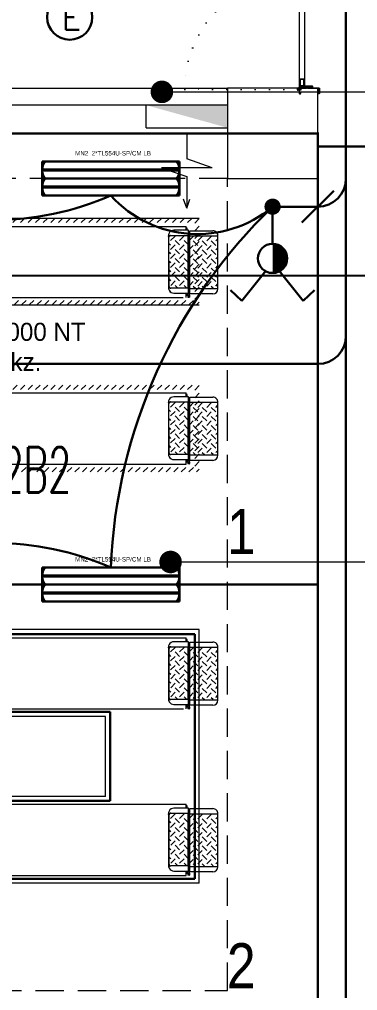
# Model space of a CAD drawing. Header units: metres. Extents: x -13316 to 152404, y -3899 to 30226.
# Drawn here: x 1696 to 1995, y 2000 to 2861 of the extents above; entities that cross this region are included whole.
import ezdxf
from ezdxf.enums import TextEntityAlignment as Align

# ---------------------------------------------------------------- set-up
doc = ezdxf.new("R2010")
doc.units = ezdxf.units.M
doc.header["$LTSCALE"] = 100
doc.header["$MEASUREMENT"] = 0
doc.linetypes.add('DOT2', pattern=[0.125, 0, -0.125])
doc.linetypes.add('HIDDEN', pattern=[0.375, 0.25, -0.125])
doc.layers.get('0').update_dxf_attribs({"color": 9, "lineweight": 9})
for name, color, linetype, lineweight in [('00', 9, 'Continuous', 9), ('01', 9, 'Continuous', 9), ('06B', 9, 'Continuous', 9), ('06D', 9, 'Continuous', 9), ('10', 9, 'Continuous', 9), ('20', 9, 'DOT2', 9), ('21', 9, 'Continuous', 9), ('21_mahal200', 9, 'Continuous', 9), ('32-ekipman', 9, 'Continuous', 9), ('E-2x54 W SIVAÜSTÜ FLUORESAN YÜKSEK TAVAN ARMATÜRÜ', 7, 'Continuous', 30), ('E-ACİL AYDINLATMA KİTİ', 7, 'Continuous', 30), ('E-KABLO', 7, 'Continuous', 30), ('E-KOMÜTATÖR ANAHTAR (ETANŞ)', 7, 'Continuous', 30), ('E-LINYE', 7, 'Continuous', 30)]:
    doc.layers.add(name, color=color, linetype=linetype, lineweight=lineweight)
doc.styles.add('Arial', font='arial.ttf', dxfattribs={"height": 2.5})
doc.styles.add('E-YAZI', font='txttw.shx')
doc.styles.add('HAS50', font='GOTHIC.TTF', dxfattribs={"height": 100})
doc.styles.add('MuuM_TEXT-STANDART', font='ARIALN.TTF')
doc.dimstyles.new('MuuM_DIM200', dxfattribs={"dimscale": 20, "dimtxt": 2, "dimasz": 1, "dimexe": 1, "dimexo": 1, "dimgap": 1, "dimtad": 1, "dimdec": 1, "dimrnd": 0.5, "dimdsep": 46, "dimtxsty": 'MuuM_TEXT-STANDART', "dimblk": 'ARCHTICK', "dimcen": 0, "dimdle": 0.15, "dimclrd": 256, "dimclre": 256, "dimclrt": 256, "dimadec": 0, "dimazin": 0, "dimtfac": 5, "dimtdec": 1, "dimtix": 1, "dimtmove": 2, "dimatfit": 3, "dimldrblk": 'DOT', "dimfxl": 3, "dimfxlon": 1, "dimtolj": 1, "dimlwd": -1, "dimlwe": -1, "dimarcsym": 0})

# ---------------------------------------------------------------- blocks, each defined once
blk = doc.blocks.new('2x54 W SIVAÜSTÜ FLUORESAN YÜKSEK TAVAN ARMATÜRÜ')
at = {"layer": 'E-2x54 W SIVAÜSTÜ FLUORESAN YÜKSEK TAVAN ARMATÜRÜ', "color": 4}
for p, q in [((-60.8, 15), (-60.8, -15)), ((-60.8, 15), (60.8, 15)), ((60.8, 15), (60.8, 0)), ((-60, 0), (-15, 0)), ((15, 0), (60, 0)), ((60.8, 0), (60.8, -15)), ((-60.8, -15), (60.8, -15))]:
    blk.add_line(p, q, dxfattribs=at)
at = {"layer": 'E-2x54 W SIVAÜSTÜ FLUORESAN YÜKSEK TAVAN ARMATÜRÜ', "color": 7}
for p, q in [((-60.8, 0), (60.8, 0)), ((-59.27, 8.01), (59.32, 8.01)), ((-59.16, 7.01), (59.44, 7)), ((-59.27, -6.99), (59.32, -6.99)), ((-59.16, -7.99), (59.44, -8))]:
    blk.add_line(p, q, dxfattribs=at)
for centre in [(-59.23, 7.63), (-59.23, 7.33), (59.36, 7.63), (59.36, 7.33), (-59.23, -7.37), (-59.23, -7.67), (59.36, -7.37), (59.36, -7.67)]:
    blk.add_circle(centre, 0.11, dxfattribs=at)
for centre, radius, start, end in [((-48.66, 7.5), 12.14, 141.85995, 218.14005), ((48.66, 7.5), 12.14, 321.85995, 38.14005), ((-59.12, 7.51), 0.515, 106.86737, 266.76121), ((-59.32, 7.49), 0.519, 289.2244, 84.40418), ((59.47, 7.51), 0.515, 106.86737, 266.76121), ((59.27, 7.49), 0.519, 289.2244, 84.40418), ((-48.66, -7.5), 12.14, 141.85995, 218.14005), ((-59.12, -7.49), 0.515, 106.86737, 266.76121), ((-59.32, -7.51), 0.519, 289.2244, 84.40418), ((48.66, -7.5), 12.14, 321.85995, 38.14005), ((59.47, -7.49), 0.515, 106.86737, 266.76121), ((59.27, -7.51), 0.519, 289.2244, 84.40418)]:
    blk.add_arc(centre, radius, start, end, dxfattribs=at)
at = {"layer": 'E-2x54 W SIVAÜSTÜ FLUORESAN YÜKSEK TAVAN ARMATÜRÜ', "color": 7, "style": 'Arial'}
blk.add_text('MN2  2*TL554U-SP/CM LB', height=3.9508, dxfattribs=at).set_placement((-31.61, 20.4))
blk = doc.blocks.new('100_KOMÜTATÖR ANAHTAR (ETANŞ)')
at = {"layer": 'E-KOMÜTATÖR ANAHTAR (ETANŞ)', "color": 4}
for p, q in [((-1.695, 5.222), (-2.326, 4.622)), ((-0.372, 3.563), (-1.695, 5.222)), ((0.372, 3.563), (1.695, 5.222)), ((1.695, 5.222), (2.326, 4.622)), ((0, 2.053), (0, 0))]:
    blk.add_line(p, q, dxfattribs=at)
at = {"layer": 'E-KOMÜTATÖR ANAHTAR (ETANŞ)', "color": 4, "const_width": 0.81}
blk.add_lwpolyline([(0, 3.268, 0.414214), (-0.405, 2.863, 0.414214), (0, 2.458, 0.414214)], format="xyb", dxfattribs=at)
at = {"layer": 'E-KOMÜTATÖR ANAHTAR (ETANŞ)', "color": 4}
blk.add_circle((0, 2.863), 0.81, dxfattribs=at)
blk = doc.blocks.new('100_ACİL AYDINLATMA KİTİ')
at = {"layer": 'E-ACİL AYDINLATMA KİTİ', "color": 3}
blk.add_circle((0, 0), 1.251, dxfattribs=at)
at = {"layer": 'E-ACİL AYDINLATMA KİTİ', "color": 3, "style": 'E-YAZI'}
blk.add_text('E', height=1.34, dxfattribs=at).set_placement((-0.448, -0.694))
blk = doc.blocks.new('p-kolon_80x80')
blk.add_lwpolyline([(-40, -40), (40, -40), (40, 40), (-40, 40)], close=True)
blk = doc.blocks.new('2.bod.sitatik')
at = {"layer": '01'}
blk.add_blockref('p-kolon_80x80', (1600, -6190), dxfattribs=at)
blk = doc.blocks.new('p-işyeri')
at = {"color": 0, "const_width": 2}
blk.add_lwpolyline([(200, 0), (200, 700), (-200, 700), (-200, 0)], close=True, dxfattribs=at)
blk = doc.blocks.new('YD-72-20')
at = {"linetype": 'Continuous'}
for p, q in [((0, 0.7139), (-0.0282, 0.6343)), ((0, 0.7139), (0.0282, 0.6343)), ((0, 0.4335), (0, 0.7139)), ((0.225, 0.3547), (0, 0.4335)), ((-0.225, 0.3547), (0.225, 0.3547)), ((-0.225, 0.3547), (0, 0.276)), ((0, 0.058), (0, 0.276)), ((0.36, 0), (-0.36, 0)), ((0.36, 0), (0.36, -0.2))]:
    blk.add_line(p, q, dxfattribs=at)
blk.add_solid([(0.36, -0.2), (-0.36, 0), (-0.36, -0.2)])
blk = doc.blocks.new('A$C29B32992')
at = {"xscale": 100, "yscale": 100, "zscale": 100, "rotation": 180}
blk.add_blockref('YD-72-20', (1524, -8445.12), dxfattribs=at)
blk = doc.blocks.new('_ArchTick')
at = {"color": 0, "linetype": 'ByBlock', "const_width": 0.15}
blk.add_lwpolyline([(-0.5, -0.5), (0.5, 0.5)], dxfattribs=at)
blk = doc.blocks.new('_Dot')
at = {"color": 0, "linetype": 'ByBlock', "lineweight": -2}
blk.add_line((-0.5, 0), (-1, 0), dxfattribs=at)
at = {"color": 0, "linetype": 'ByBlock', "const_width": 0.5}
blk.add_lwpolyline([(-0.25, 0, 1), (0.25, 0, 1)], format="xyb", close=True, dxfattribs=at)
blk = doc.blocks.new('A$C0BA12839')
for p, q in [((100.6, 528.1), (100.6, 28.07)), ((163.73, 528.1), (163.73, 28.1)), ((248.24, 528.1), (248.24, 30.68)), ((311.37, 528.1), (311.37, 28.1)), ((154.75, 43.96), (109.51, 43.92)), ((110.5, 43.35), (154.25, 43.37)), ((116.84, 43.35), (115.39, 41.9)), ((124.79, 43.35), (123.34, 41.9)), ((132.75, 43.36), (131.29, 41.9)), ((140.7, 43.36), (139.25, 41.91)), ((148.65, 43.37), (147.2, 41.91)), ((154.75, 43.96), (155.24, 43.95)), ((156.53, 43.78), (155.24, 43.95)), ((302.38, 43.96), (257.15, 43.92)), ((258.14, 43.35), (301.89, 43.37)), ((264.48, 43.35), (263.02, 41.9)), ((272.43, 43.35), (270.98, 41.9)), ((280.38, 43.36), (278.93, 41.9)), ((288.34, 43.36), (286.88, 41.91)), ((296.29, 43.37), (294.84, 41.91)), ((302.38, 43.96), (302.88, 43.95)), ((304.17, 43.78), (302.88, 43.95)), ((104.71, 40.21), (104.54, 38.94)), ((104.54, 38.94), (104.55, 26.21)), ((109.05, 42.16), (109.01, 41.83)), ((109.02, 26.66), (109.01, 41.83)), ((111.41, 37.92), (109.02, 35.52)), ((111.41, 41.89), (115.39, 37.92)), ((119.36, 37.92), (115.39, 33.94)), ((119.36, 41.9), (123.34, 37.92)), ((127.32, 37.92), (123.34, 33.95)), ((127.32, 41.9), (131.29, 37.93)), ((135.27, 37.93), (131.3, 33.95)), ((139.25, 37.93), (135.27, 41.91)), ((143.22, 37.93), (139.25, 33.95)), ((143.22, 41.91), (147.2, 37.93)), ((151.18, 37.94), (147.2, 33.96)), ((151.18, 41.91), (155.16, 37.94)), ((155.64, 42.4), (155.15, 41.91)), ((155.74, 34.55), (155.16, 33.96)), ((155.74, 41.9), (155.75, 26.68)), ((160.22, 26.24), (160.22, 39.05)), ((252.35, 40.21), (252.18, 38.94)), ((252.18, 38.94), (252.19, 26.21)), ((256.69, 42.16), (256.65, 41.83)), ((256.66, 26.66), (256.65, 41.83)), ((259.05, 37.92), (256.66, 35.52)), ((259.05, 41.89), (263.02, 37.92)), ((267, 37.92), (263.03, 33.94)), ((267, 41.9), (270.98, 37.92)), ((274.96, 37.92), (270.98, 33.95)), ((274.95, 41.9), (278.93, 37.93)), ((282.91, 37.93), (278.93, 33.95)), ((286.89, 37.93), (282.91, 41.91)), ((290.86, 37.93), (286.89, 33.95)), ((290.86, 41.91), (294.84, 37.93)), ((298.82, 37.94), (294.84, 33.96)), ((298.81, 41.91), (302.79, 37.94)), ((303.28, 42.4), (302.79, 41.91)), ((303.38, 34.55), (302.79, 33.96)), ((303.38, 41.9), (303.39, 26.68)), ((307.86, 26.24), (307.85, 39.05)), ((100.6, 28.07), (104.55, 28.07)), ((100.78, 25.38), (100.78, 26.57)), ((101.97, 26.77), (100.98, 26.77)), ((101.18, 26.57), (101.18, 25.38)), ((101.98, 25.18), (101.97, 26.77)), ((101.97, 26.77), (103.47, 26.59)), ((102.56, 28.07), (102.56, 27.27)), ((102.56, 27.27), (104.55, 27.27)), ((104.55, 26.59), (103.47, 26.59)), ((103.47, 25.38), (103.47, 26.59)), ((104.55, 26.21), (160.22, 26.24)), ((106.14, 26.21), (106.14, 25)), ((111.41, 29.96), (109.02, 27.57)), ((155.75, 26.68), (109.02, 26.66)), ((111.41, 33.94), (115.39, 29.96)), ((112.1, 26.21), (112.1, 25)), ((112.7, 25), (112.7, 26.21)), ((119.37, 29.97), (116.07, 26.66)), ((118.67, 25), (118.67, 26.22)), ((118.96, 26.22), (118.96, 25)), ((119.37, 33.94), (123.34, 29.97)), ((127.32, 29.97), (124.02, 26.67)), ((127.32, 33.95), (131.3, 29.97)), ((135.27, 29.97), (131.97, 26.67)), ((139.25, 29.98), (135.27, 33.95)), ((143.23, 29.98), (139.93, 26.67)), ((143.23, 33.96), (147.21, 29.98)), ((145.81, 26.23), (145.81, 25)), ((146.11, 26.23), (146.11, 25)), ((151.18, 29.98), (147.88, 26.68)), ((151.18, 33.96), (155.16, 29.98)), ((152.07, 26.23), (152.07, 25)), ((152.67, 26.23), (152.67, 25)), ((158.63, 26.24), (158.63, 25.11)), ((160.22, 28.1), (163.73, 28.1)), ((160.22, 27.3), (162.21, 27.3)), ((162.21, 27.3), (162.21, 28.1)), ((248.24, 28.07), (252.18, 28.07)), ((248.42, 25.38), (248.42, 26.57)), ((249.61, 26.77), (248.62, 26.77)), ((248.82, 26.57), (248.82, 25.38)), ((249.61, 25.18), (249.61, 26.77)), ((249.61, 26.77), (251.1, 26.59)), ((250.2, 28.07), (250.2, 27.27)), ((250.2, 27.27), (252.19, 27.27)), ((252.19, 26.59), (251.1, 26.59)), ((251.1, 25.38), (251.1, 26.59)), ((252.19, 26.21), (307.86, 26.24)), ((253.78, 26.21), (253.78, 25)), ((259.05, 29.96), (256.66, 27.57)), ((303.39, 26.68), (256.66, 26.66)), ((259.05, 33.94), (263.03, 29.96)), ((259.74, 26.21), (259.74, 25)), ((260.34, 25), (260.34, 26.21)), ((267.01, 29.97), (263.7, 26.66)), ((266.3, 25), (266.3, 26.22)), ((266.6, 26.22), (266.6, 25)), ((267, 33.94), (270.98, 29.97)), ((274.96, 29.97), (271.66, 26.67)), ((274.96, 33.95), (278.94, 29.97)), ((282.91, 29.97), (279.61, 26.67)), ((286.89, 29.98), (282.91, 33.95)), ((290.87, 29.98), (287.57, 26.67)), ((290.86, 33.96), (294.84, 29.98)), ((293.44, 26.23), (293.45, 25)), ((293.74, 26.23), (293.74, 25)), ((298.82, 29.98), (295.52, 26.68)), ((298.82, 33.96), (302.8, 29.98)), ((299.71, 26.23), (299.71, 25)), ((300.3, 26.23), (300.31, 25)), ((306.27, 26.24), (306.27, 25.11)), ((307.86, 28.1), (311.37, 28.1)), ((307.86, 27.3), (309.85, 27.3)), ((309.85, 27.3), (309.85, 28.1)), ((101.98, 25.18), (100.98, 25.18)), ((103.47, 25.38), (101.98, 25.18)), ((106.14, 25.38), (103.47, 25.38)), ((103.87, 4.5), (103.87, 25)), ((103.87, 25), (159.87, 25)), ((108.37, 0), (108.37, 24.9)), ((110.78, 21.9), (108.59, 19.72)), ((110.78, 17.9), (114.78, 13.9)), ((111.68, 25), (114.78, 21.9)), ((112.7, 25.39), (112.1, 25.39)), ((118.78, 21.9), (114.78, 17.9)), ((118.96, 25.39), (118.67, 25.39)), ((118.78, 17.9), (122.78, 13.9)), ((119.68, 25), (122.78, 21.9)), ((126.78, 21.9), (122.78, 17.9)), ((126.78, 17.9), (130.78, 13.9)), ((127.68, 25), (130.78, 21.9)), ((134.78, 21.9), (130.78, 17.9)), ((138.78, 13.9), (134.78, 17.9)), ((138.78, 21.9), (135.68, 25)), ((142.78, 21.9), (138.78, 17.9)), ((142.78, 17.9), (146.78, 13.9)), ((143.68, 25), (146.78, 21.9)), ((146.11, 25.4), (145.81, 25.4)), ((150.78, 21.9), (146.78, 17.9)), ((150.78, 17.9), (154.78, 13.9)), ((151.68, 25), (154.78, 21.9)), ((152.67, 25.41), (152.07, 25.41)), ((155.08, 18.21), (154.78, 17.9)), ((155.37, 24.9), (155.37, 0)), ((159.87, 25), (159.87, 24.92)), ((159.87, 24.9), (159.87, 4.5)), ((249.61, 25.18), (248.62, 25.18)), ((251.1, 25.38), (249.61, 25.18)), ((253.78, 25.38), (251.1, 25.38)), ((251.51, 4.5), (251.51, 25)), ((251.51, 25), (307.51, 25)), ((256.01, 0), (256.01, 24.9)), ((258.42, 21.9), (256.23, 19.72)), ((258.42, 17.9), (262.42, 13.9)), ((259.32, 25), (262.42, 21.9)), ((260.34, 25.39), (259.74, 25.39)), ((266.42, 21.9), (262.42, 17.9)), ((266.6, 25.39), (266.3, 25.39)), ((266.42, 17.9), (270.42, 13.9)), ((267.32, 25), (270.42, 21.9)), ((274.42, 21.9), (270.42, 17.9)), ((274.42, 17.9), (278.42, 13.9)), ((275.32, 25), (278.42, 21.9)), ((282.42, 21.9), (278.42, 17.9)), ((286.42, 13.9), (282.42, 17.9)), ((286.42, 21.9), (283.32, 25)), ((290.42, 21.9), (286.42, 17.9)), ((290.42, 17.9), (294.42, 13.9)), ((291.32, 25), (294.42, 21.9)), ((293.74, 25.4), (293.45, 25.4)), ((298.42, 21.9), (294.42, 17.9)), ((298.42, 17.9), (302.42, 13.9)), ((299.32, 25), (302.42, 21.9)), ((300.31, 25.41), (299.71, 25.41)), ((302.72, 18.21), (302.42, 17.9)), ((303.01, 24.9), (303.01, 0)), ((307.51, 25), (307.51, 24.92)), ((307.51, 24.9), (307.51, 4.5)), ((110.78, 13.9), (108.93, 12.05)), ((110.78, 9.9), (114.78, 5.9)), ((118.78, 13.9), (114.78, 9.9)), ((118.78, 9.9), (122.78, 5.9)), ((126.78, 13.9), (122.78, 9.9)), ((126.78, 9.9), (130.78, 5.9)), ((134.78, 13.9), (130.78, 9.9)), ((138.78, 5.9), (134.78, 9.9)), ((142.78, 13.9), (138.78, 9.9)), ((142.78, 9.9), (146.78, 5.9)), ((150.78, 13.9), (146.78, 9.9)), ((150.78, 9.9), (154.78, 5.9)), ((258.42, 13.9), (256.56, 12.05)), ((258.42, 9.9), (262.42, 5.9)), ((266.42, 13.9), (262.42, 9.9)), ((266.42, 9.9), (270.42, 5.9)), ((274.42, 13.9), (270.42, 9.9)), ((274.42, 9.9), (278.42, 5.9)), ((282.42, 13.9), (278.42, 9.9)), ((286.42, 5.9), (282.42, 9.9)), ((290.42, 13.9), (286.42, 9.9)), ((290.42, 9.9), (294.42, 5.9)), ((298.42, 13.9), (294.42, 9.9)), ((298.42, 9.9), (302.42, 5.9)), ((108.37, 0), (155.37, 0)), ((110.78, 5.9), (109.26, 4.38)), ((110.78, 1.9), (112.68, 0)), ((118.78, 5.9), (114.78, 1.9)), ((118.78, 1.9), (120.68, 0)), ((126.78, 5.9), (122.78, 1.9)), ((126.78, 1.9), (128.68, 0)), ((134.78, 5.9), (130.78, 1.9)), ((136.68, 0), (134.78, 1.9)), ((142.78, 5.9), (138.78, 1.9)), ((142.78, 1.9), (144.68, 0)), ((150.78, 5.9), (146.78, 1.9)), ((150.78, 1.9), (152.68, 0)), ((256.01, 0), (303.01, 0)), ((258.42, 5.9), (256.9, 4.38)), ((258.42, 1.9), (260.32, 0)), ((266.42, 5.9), (262.42, 1.9)), ((266.42, 1.9), (268.32, 0)), ((274.42, 5.9), (270.42, 1.9)), ((274.42, 1.9), (276.32, 0)), ((282.42, 5.9), (278.42, 1.9)), ((284.32, 0), (282.42, 1.9)), ((290.42, 5.9), (286.42, 1.9)), ((290.42, 1.9), (292.32, 0)), ((298.42, 5.9), (294.42, 1.9)), ((298.42, 1.9), (300.32, 0))]:
    blk.add_line(p, q)
for points in [[(109.51, 43.92), (108.22, 43.76), (107.02, 43.27), (106, 42.49), (105.21, 41.47), (104.71, 40.29), (104.54, 39.02)], [(109.51, 43.92), (108.22, 43.67), (107.02, 43.18), (106, 42.4), (105.21, 41.39), (104.71, 40.21)], [(110.5, 43.35), (110.17, 43.31), (109.86, 43.2), (109.57, 43.03), (109.34, 42.79), (109.16, 42.52), (109.05, 42.2), (109.01, 41.88)], [(110.5, 43.3), (110.17, 43.27), (109.86, 43.16), (109.57, 42.98), (109.34, 42.75), (109.16, 42.47), (109.05, 42.16)], [(155.74, 41.9), (155.7, 42.23), (155.59, 42.54), (155.42, 42.82), (155.18, 43.05), (154.9, 43.22), (154.58, 43.33), (154.25, 43.37)], [(160.22, 39.05), (160.05, 40.32), (159.55, 41.5), (158.76, 42.51), (157.73, 43.29), (156.53, 43.78)], [(257.15, 43.92), (255.86, 43.76), (254.66, 43.27), (253.63, 42.49), (252.84, 41.47), (252.35, 40.29), (252.18, 39.02)], [(257.15, 43.92), (255.86, 43.67), (254.66, 43.18), (253.63, 42.4), (252.84, 41.39), (252.35, 40.21)], [(258.14, 43.35), (257.81, 43.31), (257.5, 43.2), (257.21, 43.03), (256.98, 42.79), (256.8, 42.52), (256.69, 42.2), (256.65, 41.88)], [(258.14, 43.3), (257.81, 43.27), (257.5, 43.16), (257.21, 42.98), (256.98, 42.75), (256.8, 42.47), (256.69, 42.16)], [(303.38, 41.9), (303.34, 42.23), (303.23, 42.54), (303.05, 42.82), (302.82, 43.05), (302.53, 43.22), (302.22, 43.33), (301.89, 43.37)], [(307.85, 39.05), (307.68, 40.32), (307.19, 41.5), (306.4, 42.51), (305.37, 43.29), (304.17, 43.78)]]:
    blk.add_lwpolyline(points)
for centre, radius, start, end in [((100.98, 26.57), 0.199, 0, 180.02839), ((248.62, 26.57), 0.199, 0, 180.02839), ((100.98, 25.38), 0.199, 180.02839, 0), ((248.62, 25.38), 0.199, 180.02839, 0), ((108.37, 4.5), 4.5, 180.00001, 270), ((155.37, 4.5), 4.5, 270, 0), ((256.01, 4.5), 4.5, 180.00001, 270), ((303.01, 4.5), 4.5, 270, 0)]:
    blk.add_arc(centre, radius, start, end)
blk = doc.blocks.new('500nt')
at = {"xscale": 10, "yscale": 10, "zscale": 10}
blk.add_blockref('A$C0BA12839', (-2723595.2, -2279712.9), dxfattribs=at)
blk = doc.blocks.new('p-lift_')
at = {"lineweight": 0}
h = blk.add_hatch(dxfattribs=at)
h.set_pattern_fill('ANSI31', color=256, scale=15, style=0)
h.set_pattern_definition([(45, (-7704.44, -8389.55), (-33.67596, 33.67596), [])])
h.paths.add_polyline_path([(0, -4417.7), (0, -3647.7), (-5230, -3647.7), (-5230, -4417.7)])
h.paths.add_polyline_path([(-40, -4377.7), (-40, -3687.7), (-5190, -3687.7), (-5190, -4377.7)], flags=16)
h = blk.add_hatch(dxfattribs=at)
h.set_pattern_fill('ANSI31', color=256, scale=15, style=0)
h.set_pattern_definition([(45, (-7704.44, -9869.55), (-33.67596, 33.67596), [])])
h.paths.add_polyline_path([(0, -5897.7), (0, -5127.7), (-5230, -5127.7), (-5230, -5897.7)])
h.paths.add_polyline_path([(-40, -5857.7), (-40, -5167.7), (-5190, -5167.7), (-5190, -5857.7)], flags=16)
for p, q in [((-5230, 0), (0, 0)), ((-5230, 0), (-5230, -2250)), ((-4400, -770), (0, -770)), ((-4400, -1480), (0, -1480)), ((-5230, -2250), (0, -2250)), ((0, -5127.7), (-5230, -5127.7)), ((-500, -5897.7), (-5230, -5897.7))]:
    blk.add_line(p, q, dxfattribs=at)
at = {"linetype": 'ByBlock', "lineweight": 30}
for p, q in [((-5190, -40), (-5190, -2210)), ((-4440, -730), (-4440, -1520)), ((-4440, -1520), (-40, -1520)), ((-5190, -2210), (-40, -2210))]:
    blk.add_line(p, q, dxfattribs=at)
at = {"lineweight": 30}
for p, q in [((-5190, -40), (-40, -40)), ((-4440, -730), (-40, -730))]:
    blk.add_line(p, q, dxfattribs=at)
at = {"linetype": 'ByBlock', "lineweight": 0}
blk.add_line((-4400, -770), (-4400, -1480), dxfattribs=at)
at = {"xscale": 10, "yscale": 10, "zscale": 10, "rotation": 270}
blk.add_blockref('A$C0BA12839', (-5396, 936.6), dxfattribs=at)
at = {"rotation": 270}
blk.add_blockref('500nt', (2274317, -2726306.2), dxfattribs=at)
blk = doc.blocks.new('gr-p-barel kilitli kapı kolu')
at = {"flags": 128}
for points in [[(-0.9, 0.8), (-0.9, 4.9), (-11.7, 4.9), (-11.7, 6.7), (0.9, 6.7), (0.9, 0.8)], [(-0.8, 5), (0.8, 6.6)]]:
    blk.add_lwpolyline(points, dxfattribs=at)
blk.add_lwpolyline([(-2.75, 0), (-2.75, 0.7), (2.75, 0.7), (2.75, 0)])
blk.add_lwpolyline([(-1.3, 0.7), (1.3, 0.7), (1.3, 0.8), (-1.3, 0.8)], close=True)
blk = doc.blocks.new('prf-scr2')
at = {"linetype": 'DOT2', "ltscale": 10}
blk.add_line((0, 0.19), (0, -1.06), dxfattribs=at)
for p, q in [((0.09, -0.24), (-0.09, -0.2)), ((-0.09, -0.24), (0.09, -0.28)), ((0.09, -0.32), (-0.09, -0.28)), ((-0.09, -0.32), (0.09, -0.36)), ((0.09, -0.4), (-0.09, -0.36)), ((-0.09, -0.4), (0.09, -0.44)), ((0.09, -0.48), (-0.09, -0.44)), ((-0.09, -0.48), (0.09, -0.52)), ((0.09, -0.56), (-0.09, -0.52)), ((-0.09, -0.56), (0.09, -0.6)), ((0.09, -0.64), (-0.09, -0.6)), ((-0.09, -0.64), (0.09, -0.68)), ((0.09, -0.72), (-0.09, -0.68)), ((-0.09, -0.72), (0.09, -0.76)), ((0.06, -0.84), (-0.08, -0.76)), ((-0.07, -0.8), (0.06, -0.84)), ((0.09, -0.17), (0, -0.15)), ((0, -0.18), (0.09, -0.2))]:
    blk.add_line(p, q)
blk.add_lwpolyline([(0.23, 0), (-0.23, 0), (-0.23, -0.01), (-0.12, -0.14), (0.12, -0.14), (0.23, -0.01), (0.23, 0)], close=True)
for points in [[(0.23, -0.01), (-0.23, -0.01)], [(-0.09, -0.14), (-0.09, -0.2), (-0.12, -0.22), (-0.12, -0.23), (-0.09, -0.24), (-0.09, -0.28), (-0.12, -0.3), (-0.12, -0.31), (-0.09, -0.32), (-0.09, -0.36), (-0.12, -0.38), (-0.12, -0.39), (-0.09, -0.4), (-0.09, -0.44), (-0.12, -0.46), (-0.12, -0.46), (-0.09, -0.48), (-0.09, -0.52), (-0.12, -0.54), (-0.12, -0.54), (-0.09, -0.56), (-0.09, -0.6), (-0.12, -0.62), (-0.12, -0.62), (-0.09, -0.64), (-0.09, -0.68), (-0.12, -0.69), (-0.12, -0.7), (-0.09, -0.72), (-0.09, -0.73), (-0.08, -0.76), (-0.1, -0.77), (-0.1, -0.78), (-0.07, -0.8), (-0.01, -0.94), (0, -0.95), (0.01, -0.94), (0.08, -0.76), (0.09, -0.76), (0.12, -0.74), (0.12, -0.73), (0.09, -0.72), (0.09, -0.68), (0.12, -0.66), (0.12, -0.66), (0.09, -0.64), (0.09, -0.6), (0.12, -0.58), (0.12, -0.58), (0.09, -0.56), (0.09, -0.52), (0.12, -0.5), (0.12, -0.5), (0.09, -0.48), (0.09, -0.44), (0.12, -0.43), (0.12, -0.42), (0.09, -0.4), (0.09, -0.36), (0.12, -0.35), (0.12, -0.34), (0.09, -0.32), (0.09, -0.28), (0.12, -0.27), (0.12, -0.26), (0.09, -0.24), (0.09, -0.2), (0.12, -0.19), (0.12, -0.18), (0.09, -0.17), (0.09, -0.14)]]:
    blk.add_lwpolyline(points)
blk = doc.blocks.new('K-SAC-01')
at = {"layer": '10'}
for points in [[(-4.6, 16.2, -0.414214), (-4.5, 16.3), (-0.1, 16.3, -0.414214), (0, 16.2), (0, 5.9), (0.2, 5.9), (0.2, 16.2, 0.414214), (-0.1, 16.5), (-4.5, 16.5, 0.414214), (-4.8, 16.2), (-4.8, 15.3, 0.414214), (-4.5, 15), (-3.4, 15), (-3.4, 15.2), (-4.5, 15.2, -0.414214), (-4.6, 15.3)], [(0.2, 10.3, -0.414214), (0.5, 10.6), (1.5, 10.6, -0.414214), (1.8, 10.3), (1.8, 3.9, -0.414214), (1.5, 3.6, -0.414214), (1.2, 3.9), (1.2, 4.8), (0.2, 4.8), (0.2, -1.2, -0.414214), (-0.1, -1.5), (-4.5, -1.5, -0.414214), (-4.8, -1.2), (-4.8, -0.3, -0.414214), (-4.5, 0), (-3.4, 0), (-3.4, -0.2), (-4.5, -0.2, 0.414214), (-4.6, -0.3), (-4.6, -1.2, 0.414214), (-4.5, -1.3), (-0.1, -1.3, 0.414214), (0, -1.2), (0, 5), (1.4, 5), (1.4, 3.9, 0.414214), (1.5, 3.8, 0.414214), (1.6, 3.9), (1.6, 10.3, 0.414214), (1.5, 10.4), (0.5, 10.4, 0.414214), (0.4, 10.3), (0.4, 9.4), (0.2, 9.4)], [(99.8, 10.3, 0.414214), (99.5, 10.6), (98.5, 10.6, 0.414214), (98.2, 10.3), (98.2, 3.9, 0.414214), (98.5, 3.6, 0.414214), (98.8, 3.9), (98.8, 4.8), (99.8, 4.8), (99.8, -1.2, 0.414214), (100.1, -1.5), (104.5, -1.5, 0.414214), (104.8, -1.2), (104.8, -0.3, 0.414214), (104.5, 0), (103.4, 0), (103.4, -0.2), (104.5, -0.2, -0.414214), (104.6, -0.3), (104.6, -1.2, -0.414214), (104.5, -1.3), (100.1, -1.3, -0.414214), (100, -1.2), (100, 5), (98.6, 5), (98.6, 3.9, -0.414214), (98.5, 3.8, -0.414214), (98.4, 3.9), (98.4, 10.3, -0.414214), (98.5, 10.4), (99.5, 10.4, -0.414214), (99.6, 10.3), (99.6, 9.4), (99.8, 9.4)], [(104.6, 16.2, 0.414214), (104.5, 16.3), (100.1, 16.3, 0.414214), (100, 16.2), (100, 5.9), (99.8, 5.9), (99.8, 16.2, -0.414214), (100.1, 16.5), (104.5, 16.5, -0.414214), (104.8, 16.2), (104.8, 15.3, -0.414214), (104.5, 15), (103.4, 15), (103.4, 15.2), (104.5, 15.2, 0.414214), (104.6, 15.3)], [(-0.38, -2.01), (1, -1.37), (1, 1.5), (1.2, 1.5), (1.2, -1.5), (-0.27, -2.18, -14.796002)]]:
    blk.add_lwpolyline(points, format="xyb", close=True, dxfattribs=at)
for points in [[(98.8, 0.15), (98.8, 2.15), (99.1, 2.15), (99.1, 3.19), (1.5, 3.19), (1.5, 2.15), (1.8, 2.15), (1.8, 0.15), (1.5, 0.15), (1.5, 1.85), (1.2, 1.85), (1.2, 3.49), (99.4, 3.49), (99.4, 1.85), (99.1, 1.85), (99.1, 0.15)], [(98.8, 2.15), (98.8, 0.15), (99.4, 0.15), (99.4, -1.5), (1.2, -1.5), (1.2, 0.15), (1.8, 0.15), (1.8, 2.15), (2.1, 2.15), (2.1, -0.15), (1.5, -0.15), (1.5, -1.2), (99.1, -1.2), (99.1, -0.15), (98.5, -0.15), (98.5, 2.15), (98.8, 2.15)]]:
    blk.add_lwpolyline(points, dxfattribs=at)
for points in [[(2.1, 3), (8.1, 3), (8.1, -1), (2.1, -1)], [(2.4, 2.7), (7.8, 2.7), (7.8, -0.7), (2.4, -0.7)], [(98.5, 3), (92.5, 3), (92.5, -1), (98.5, -1)], [(98.2, 2.7), (92.8, 2.7), (92.8, -0.7), (98.2, -0.7)]]:
    blk.add_lwpolyline(points, close=True, dxfattribs=at)
blk.add_circle((-0.95, -2.5), 0.55, dxfattribs=at)
at = {"layer": '20', "linetype": 'HIDDEN'}
for points in [[(-0.2, -1.3), (-0.2, 0), (-1.7, 0), (-1.7, -1.3)], [(-0.4, -1.99), (-0.4, -0.2), (-1.5, -0.2), (-1.5, -1.99)]]:
    blk.add_lwpolyline(points, dxfattribs=at)
at = {"layer": '20'}
blk.add_lwpolyline([(-0.95, -2.5), (-0.95, -102.85)], dxfattribs=at)
blk.add_arc((-0.95, -2.5), 100.35, 270, 1.51314, dxfattribs=at)
at = {"layer": '06B'}
blk.add_blockref('gr-p-barel kilitli kapı kolu', (91.4, 3.51), dxfattribs=at)
at = {"layer": '06B', "xscale": -1, "rotation": 180}
blk.add_blockref('gr-p-barel kilitli kapı kolu', (91.4, -1.51), dxfattribs=at)
at = {"layer": '10', "xscale": -1, "rotation": 90}
blk.add_blockref('prf-scr2', (1.5, 1), dxfattribs=at)
at = {"layer": '10', "rotation": 270}
blk.add_blockref('prf-scr2', (99.1, 1.22), dxfattribs=at)
blk = doc.blocks.new('2.bod.Mimari')
at = {"layer": '00'}
blk.add_lwpolyline([(1560, -6165), (1049.71, -6165), (1049.71, -6150), (1195, -6150), (1195, -5950), (1210, -5950), (1210, -6150), (1560, -6150), (1560, -6165)], dxfattribs=at)
at = {"layer": '20', "linetype": 'HIDDEN'}
blk.add_lwpolyline([(940, -6950), (1560, -6950), (1560, -6230), (940, -6230)], close=True, dxfattribs=at)
at = {"xscale": -1, "rotation": 270}
blk.add_blockref('K-SAC-01', (1625, -6150), dxfattribs=at)
at = {"layer": '06D', "color": 89, "linetype": 'HIDDEN', "true_color": 0x2e4d23, "rotation": 90}
for p in [(1640, -6390), (1640, -6790)]:
    blk.add_blockref('p-işyeri', p, dxfattribs=at)
at = {"layer": '32-ekipman'}
blk.add_blockref('A$C29B32992', (0, 2260.12), dxfattribs=at)
at = {"layer": '32-ekipman', "xscale": 0.1, "yscale": 0.1, "zscale": 0.1, "rotation": 180}
blk.add_blockref('p-lift_', (1012, -6854.88), dxfattribs=at)
at = {"layer": '21', "style": 'MuuM_TEXT-STANDART'}
for s, p in [('1', (1585, -6575)), ('2', (1585, -6960))]:
    blk.add_text(s, height=40, dxfattribs=at).set_placement(p, align=Align.BOTTOM_RIGHT)
at = {"layer": '32-ekipman', "insert": (1171.6, -6357.94), "char_height": 16, "width": 401.7803, "attachment_point": 1, "style": 'HAS50'}
blk.add_mtext('Nussbaum Uni Lift 5000 NT \\PPLUS AMS Detayı Bkz.', dxfattribs=at)
at = {"layer": '21_mahal200'}
for points in [[(1501.93, -6153.2), (1827.78, -6153.2)], [(1509.62, -6570), (1855.61, -6570)]]:
    blk.add_leader(points, dimstyle='MuuM_DIM200', override={"dimasz": 1, "dimfxl": 10}, dxfattribs=at)

msp = doc.modelspace()

# ---------------------------------------------------------------- linework, layer by layer
at = {"layer": 'E-KABLO', "color": 5}
for p, q in [((1985, 3074.43), (1985, 2720)), ((1985, 2720), (1985, 2580.59)), ((1985, 2580.59), (1985, 1920))]:
    msp.add_line(p, q, dxfattribs=at)
at = {"layer": 'E-KABLO', "color": 6}
for p, q in [((1920, 2695), (1960, 2695)), ((1155, 2555.59), (1960, 2555.59))]:
    msp.add_line(p, q, dxfattribs=at)
at = {"layer": 'E-KABLO', "color": 4}
msp.add_line((2149.53, 2634.12), (1349.38, 2633.22), dxfattribs=at)
at = {"layer": 'E-KABLO', "color": 4, "linetype": 'Continuous', "const_width": 7.2}
msp.add_lwpolyline([(1916.4, 2695, 1), (1923.6, 2695, 1)], format="xyb", close=True, dxfattribs=at)
at = {"layer": 'E-KABLO', "color": 6}
for centre, radius, start, end in [((1960, 2720), 25, 270, 0), ((1673.33, 2938.93), 255.73, 246.16736, 293.83264), ((1853.48, 2773.84), 103.15, 221.86434, 310.15383), ((2247.94, 2356.01), 471.66, 134.05077, 177.69242), ((1960, 2580.59), 25, 270, 0), ((1673.33, 2141.07), 255.73, 66.16736, 113.83264)]:
    msp.add_arc(centre, radius, start, end, dxfattribs=at)
at = {"layer": 'E-LINYE', "color": 7, "linetype": 'Continuous'}
for p, q in [((1960, 2695), (1960, 2748.41)), ((2006.53, 2748.41), (1960, 2748.41)), ((1945.86, 2680.86), (1974.14, 2709.14))]:
    msp.add_line(p, q, dxfattribs=at)

# ---------------------------------------------------------------- block references
for name in ['2.bod.sitatik', '2.bod.Mimari']:
    msp.add_blockref(name, (320, 8950))
at = {"layer": 'E-2x54 W SIVAÜSTÜ FLUORESAN YÜKSEK TAVAN ARMATÜRÜ', "color": 6}
for p in [(1776.67, 2720), (1776.67, 2360)]:
    msp.add_blockref('2x54 W SIVAÜSTÜ FLUORESAN YÜKSEK TAVAN ARMATÜRÜ', p, dxfattribs=at)
at = {"layer": 'E-ACİL AYDINLATMA KİTİ', "xscale": 16, "yscale": 16, "zscale": 16}
msp.add_blockref('100_ACİL AYDINLATMA KİTİ', (1740.28, 2863.05), dxfattribs=at)
at = {"layer": 'E-KOMÜTATÖR ANAHTAR (ETANŞ)', "xscale": 16, "yscale": 16, "zscale": 16, "rotation": 180}
msp.add_blockref('100_KOMÜTATÖR ANAHTAR (ETANŞ)', (1920, 2695), dxfattribs=at)

# ---------------------------------------------------------------- texts
at = {"layer": 'E-LINYE', "color": 3, "linetype": 'Continuous', "style": 'E-YAZI', "width": 0.6}
msp.add_text('AT-2B2', height=40, dxfattribs=at).set_placement((1679.42, 2461.66), align=Align.MIDDLE_CENTER)

doc.saveas('drawing.dxf')
